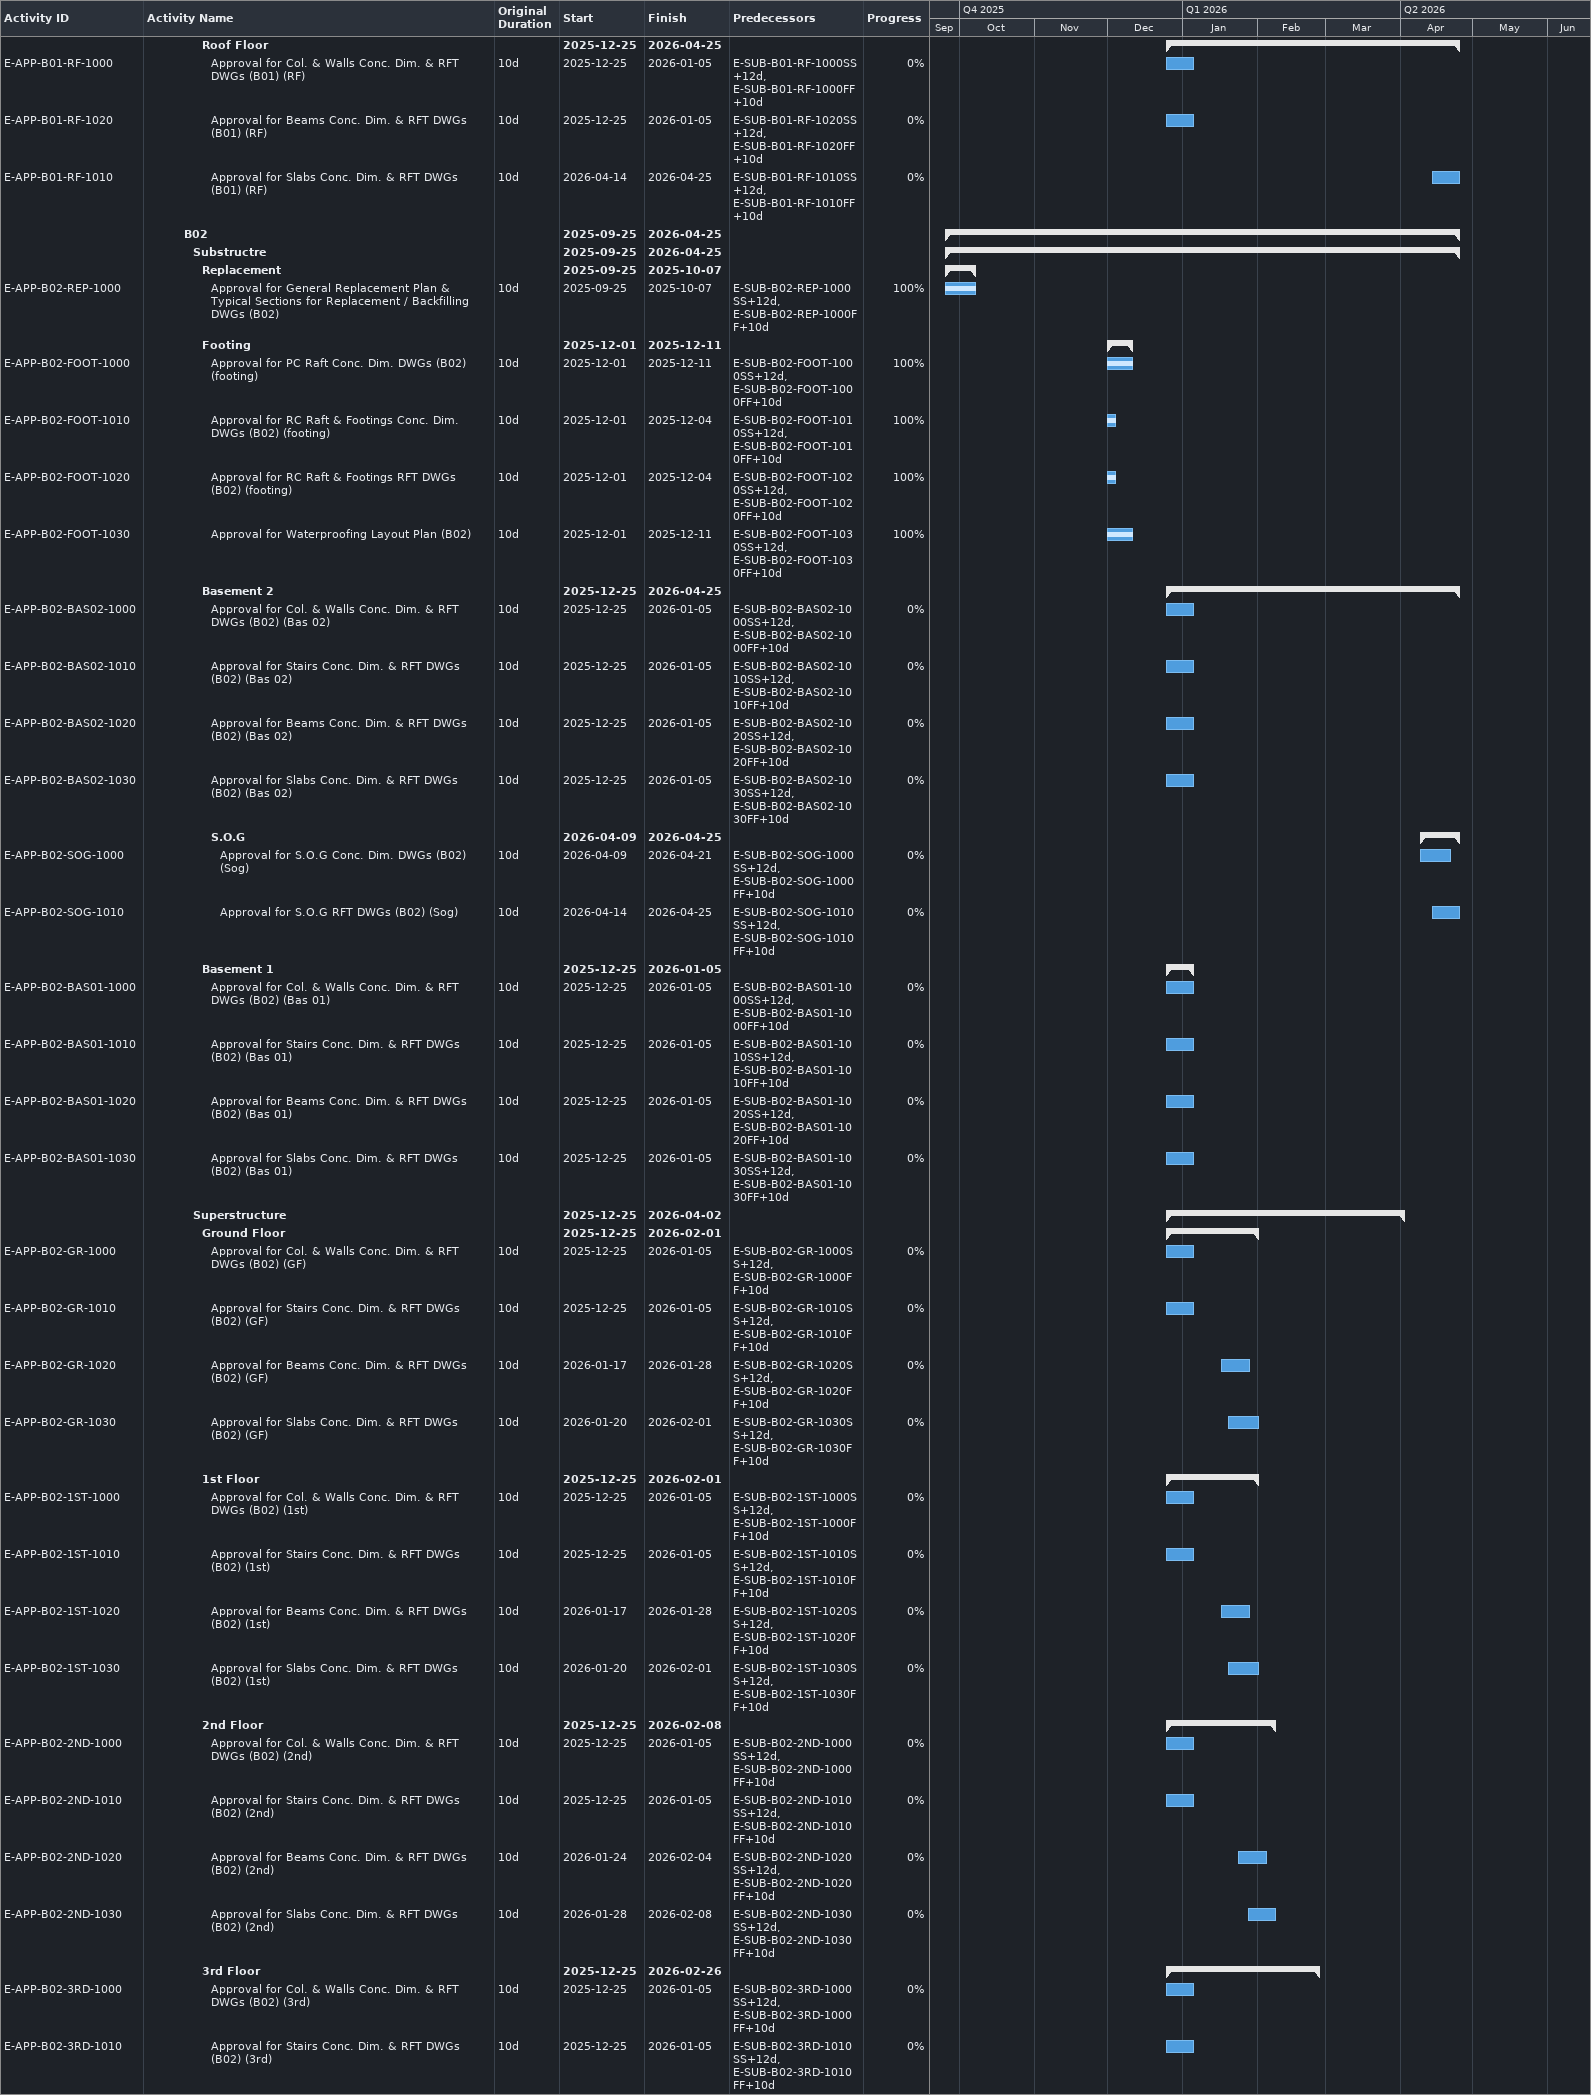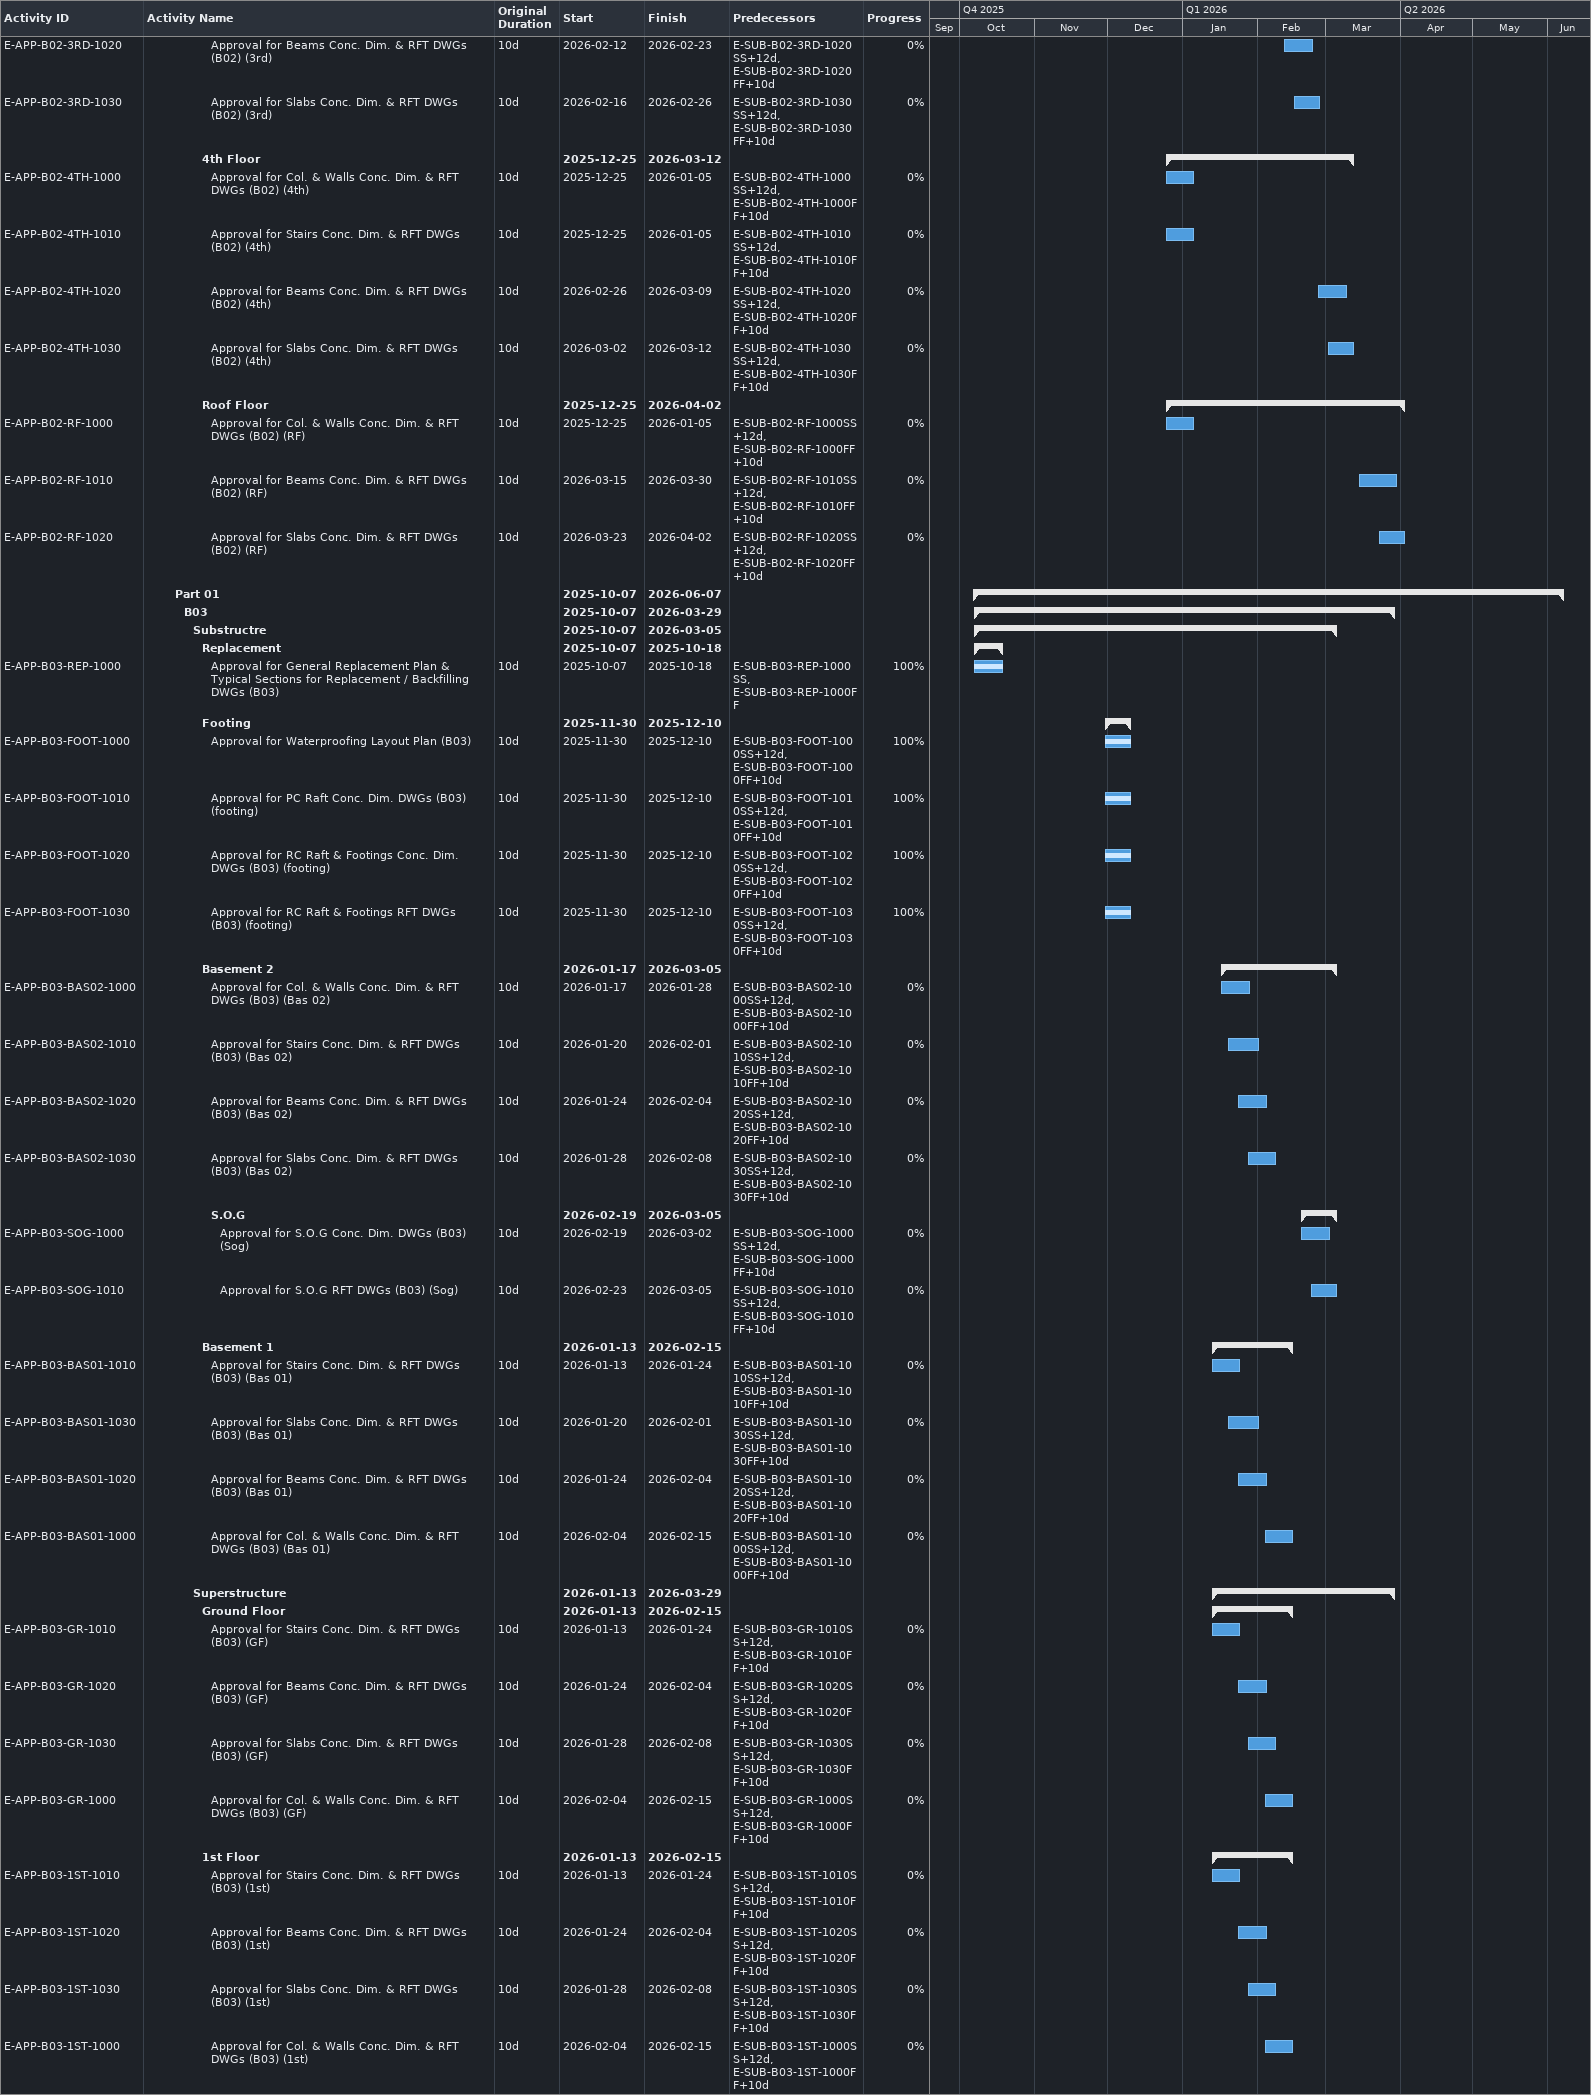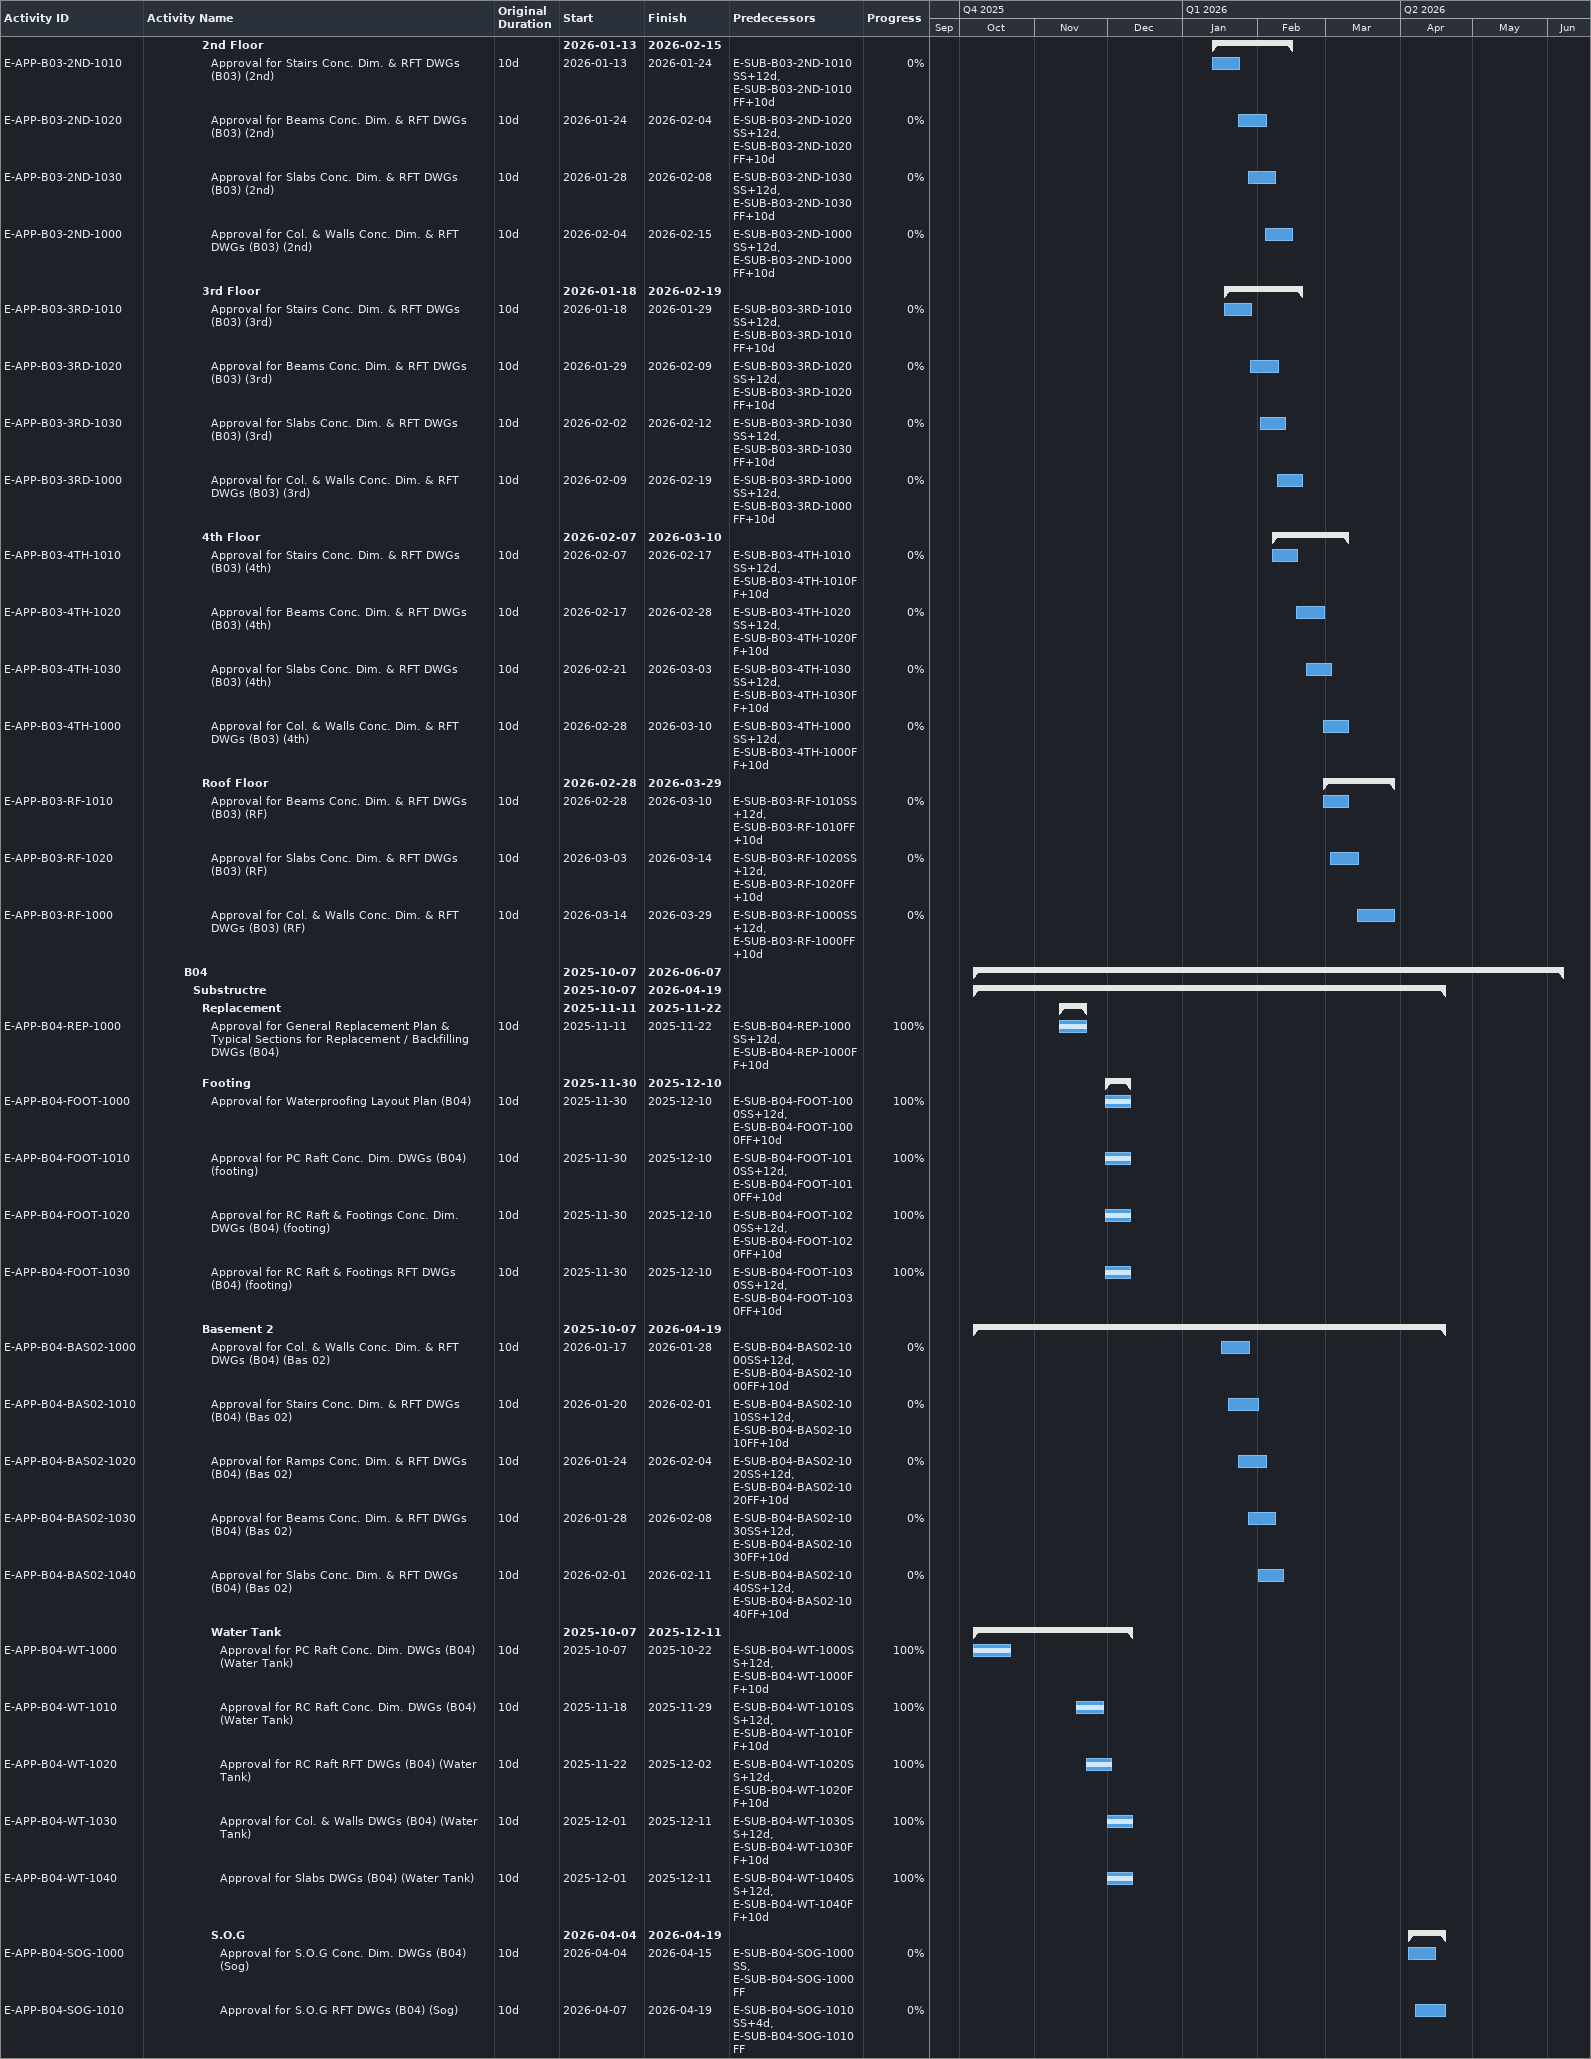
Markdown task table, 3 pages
| ID | Level | Task | Original duration | Start | Finish | Predecessors | % complete |
|---|---|---|---|---|---|---|---|
|  | 7 | **Roof Floor** |  | 2025-12-25 | 2026-04-25 |  |  |
| E-APP-B01-RF-1000 | 8 | Approval for Col. & Walls Conc. Dim. & RFT DWGs (B01) (RF) | 10d | 2025-12-25 | 2026-01-05 | E-SUB-B01-RF-1000SS+12d, E-SUB-B01-RF-1000FF+10d | 0 |
| E-APP-B01-RF-1020 | 8 | Approval for Beams Conc. Dim. & RFT DWGs (B01) (RF) | 10d | 2025-12-25 | 2026-01-05 | E-SUB-B01-RF-1020SS+12d, E-SUB-B01-RF-1020FF+10d | 0 |
| E-APP-B01-RF-1010 | 8 | Approval for Slabs Conc. Dim. & RFT DWGs (B01) (RF) | 10d | 2026-04-14 | 2026-04-25 | E-SUB-B01-RF-1010SS+12d, E-SUB-B01-RF-1010FF+10d | 0 |
|  | 5 | **B02** |  | 2025-09-25 | 2026-04-25 |  |  |
|  | 6 | **Substructre** |  | 2025-09-25 | 2026-04-25 |  |  |
|  | 7 | **Replacement** |  | 2025-09-25 | 2025-10-07 |  |  |
| E-APP-B02-REP-1000 | 8 | Approval for General Replacement Plan & Typical Sections for Replacement / Backfilling DWGs (B02) | 10d | 2025-09-25 | 2025-10-07 | E-SUB-B02-REP-1000SS+12d, E-SUB-B02-REP-1000FF+10d | 100 |
|  | 7 | **Footing** |  | 2025-12-01 | 2025-12-11 |  |  |
| E-APP-B02-FOOT-1000 | 8 | Approval for PC Raft Conc. Dim. DWGs (B02) (footing) | 10d | 2025-12-01 | 2025-12-11 | E-SUB-B02-FOOT-1000SS+12d, E-SUB-B02-FOOT-1000FF+10d | 100 |
| E-APP-B02-FOOT-1010 | 8 | Approval for RC Raft & Footings Conc. Dim. DWGs (B02) (footing) | 10d | 2025-12-01 | 2025-12-04 | E-SUB-B02-FOOT-1010SS+12d, E-SUB-B02-FOOT-1010FF+10d | 100 |
| E-APP-B02-FOOT-1020 | 8 | Approval for RC Raft & Footings RFT DWGs (B02) (footing) | 10d | 2025-12-01 | 2025-12-04 | E-SUB-B02-FOOT-1020SS+12d, E-SUB-B02-FOOT-1020FF+10d | 100 |
| E-APP-B02-FOOT-1030 | 8 | Approval for Waterproofing Layout Plan (B02) | 10d | 2025-12-01 | 2025-12-11 | E-SUB-B02-FOOT-1030SS+12d, E-SUB-B02-FOOT-1030FF+10d | 100 |
|  | 7 | **Basement 2** |  | 2025-12-25 | 2026-04-25 |  |  |
| E-APP-B02-BAS02-1000 | 8 | Approval for Col. & Walls Conc. Dim. & RFT DWGs (B02) (Bas 02) | 10d | 2025-12-25 | 2026-01-05 | E-SUB-B02-BAS02-1000SS+12d, E-SUB-B02-BAS02-1000FF+10d | 0 |
| E-APP-B02-BAS02-1010 | 8 | Approval for Stairs Conc. Dim. & RFT DWGs (B02) (Bas 02) | 10d | 2025-12-25 | 2026-01-05 | E-SUB-B02-BAS02-1010SS+12d, E-SUB-B02-BAS02-1010FF+10d | 0 |
| E-APP-B02-BAS02-1020 | 8 | Approval for Beams Conc. Dim. & RFT DWGs (B02) (Bas 02) | 10d | 2025-12-25 | 2026-01-05 | E-SUB-B02-BAS02-1020SS+12d, E-SUB-B02-BAS02-1020FF+10d | 0 |
| E-APP-B02-BAS02-1030 | 8 | Approval for Slabs Conc. Dim. & RFT DWGs (B02) (Bas 02) | 10d | 2025-12-25 | 2026-01-05 | E-SUB-B02-BAS02-1030SS+12d, E-SUB-B02-BAS02-1030FF+10d | 0 |
|  | 8 | **S.O.G** |  | 2026-04-09 | 2026-04-25 |  |  |
| E-APP-B02-SOG-1000 | 9 | Approval for S.O.G Conc. Dim. DWGs (B02) (Sog) | 10d | 2026-04-09 | 2026-04-21 | E-SUB-B02-SOG-1000SS+12d, E-SUB-B02-SOG-1000FF+10d | 0 |
| E-APP-B02-SOG-1010 | 9 | Approval for S.O.G RFT DWGs (B02) (Sog) | 10d | 2026-04-14 | 2026-04-25 | E-SUB-B02-SOG-1010SS+12d, E-SUB-B02-SOG-1010FF+10d | 0 |
|  | 7 | **Basement 1** |  | 2025-12-25 | 2026-01-05 |  |  |
| E-APP-B02-BAS01-1000 | 8 | Approval for Col. & Walls Conc. Dim. & RFT DWGs (B02) (Bas 01) | 10d | 2025-12-25 | 2026-01-05 | E-SUB-B02-BAS01-1000SS+12d, E-SUB-B02-BAS01-1000FF+10d | 0 |
| E-APP-B02-BAS01-1010 | 8 | Approval for Stairs Conc. Dim. & RFT DWGs (B02) (Bas 01) | 10d | 2025-12-25 | 2026-01-05 | E-SUB-B02-BAS01-1010SS+12d, E-SUB-B02-BAS01-1010FF+10d | 0 |
| E-APP-B02-BAS01-1020 | 8 | Approval for Beams Conc. Dim. & RFT DWGs (B02) (Bas 01) | 10d | 2025-12-25 | 2026-01-05 | E-SUB-B02-BAS01-1020SS+12d, E-SUB-B02-BAS01-1020FF+10d | 0 |
| E-APP-B02-BAS01-1030 | 8 | Approval for Slabs Conc. Dim. & RFT DWGs (B02) (Bas 01) | 10d | 2025-12-25 | 2026-01-05 | E-SUB-B02-BAS01-1030SS+12d, E-SUB-B02-BAS01-1030FF+10d | 0 |
|  | 6 | **Superstructure** |  | 2025-12-25 | 2026-04-02 |  |  |
|  | 7 | **Ground Floor** |  | 2025-12-25 | 2026-02-01 |  |  |
| E-APP-B02-GR-1000 | 8 | Approval for Col. & Walls Conc. Dim. & RFT DWGs (B02) (GF) | 10d | 2025-12-25 | 2026-01-05 | E-SUB-B02-GR-1000SS+12d, E-SUB-B02-GR-1000FF+10d | 0 |
| E-APP-B02-GR-1010 | 8 | Approval for Stairs Conc. Dim. & RFT DWGs (B02) (GF) | 10d | 2025-12-25 | 2026-01-05 | E-SUB-B02-GR-1010SS+12d, E-SUB-B02-GR-1010FF+10d | 0 |
| E-APP-B02-GR-1020 | 8 | Approval for Beams Conc. Dim. & RFT DWGs (B02) (GF) | 10d | 2026-01-17 | 2026-01-28 | E-SUB-B02-GR-1020SS+12d, E-SUB-B02-GR-1020FF+10d | 0 |
| E-APP-B02-GR-1030 | 8 | Approval for Slabs Conc. Dim. & RFT DWGs (B02) (GF) | 10d | 2026-01-20 | 2026-02-01 | E-SUB-B02-GR-1030SS+12d, E-SUB-B02-GR-1030FF+10d | 0 |
|  | 7 | **1st Floor** |  | 2025-12-25 | 2026-02-01 |  |  |
| E-APP-B02-1ST-1000 | 8 | Approval for Col. & Walls Conc. Dim. & RFT DWGs (B02) (1st) | 10d | 2025-12-25 | 2026-01-05 | E-SUB-B02-1ST-1000SS+12d, E-SUB-B02-1ST-1000FF+10d | 0 |
| E-APP-B02-1ST-1010 | 8 | Approval for Stairs Conc. Dim. & RFT DWGs (B02) (1st) | 10d | 2025-12-25 | 2026-01-05 | E-SUB-B02-1ST-1010SS+12d, E-SUB-B02-1ST-1010FF+10d | 0 |
| E-APP-B02-1ST-1020 | 8 | Approval for Beams Conc. Dim. & RFT DWGs (B02) (1st) | 10d | 2026-01-17 | 2026-01-28 | E-SUB-B02-1ST-1020SS+12d, E-SUB-B02-1ST-1020FF+10d | 0 |
| E-APP-B02-1ST-1030 | 8 | Approval for Slabs Conc. Dim. & RFT DWGs (B02) (1st) | 10d | 2026-01-20 | 2026-02-01 | E-SUB-B02-1ST-1030SS+12d, E-SUB-B02-1ST-1030FF+10d | 0 |
|  | 7 | **2nd Floor** |  | 2025-12-25 | 2026-02-08 |  |  |
| E-APP-B02-2ND-1000 | 8 | Approval for Col. & Walls Conc. Dim. & RFT DWGs (B02) (2nd) | 10d | 2025-12-25 | 2026-01-05 | E-SUB-B02-2ND-1000SS+12d, E-SUB-B02-2ND-1000FF+10d | 0 |
| E-APP-B02-2ND-1010 | 8 | Approval for Stairs Conc. Dim. & RFT DWGs (B02) (2nd) | 10d | 2025-12-25 | 2026-01-05 | E-SUB-B02-2ND-1010SS+12d, E-SUB-B02-2ND-1010FF+10d | 0 |
| E-APP-B02-2ND-1020 | 8 | Approval for Beams Conc. Dim. & RFT DWGs (B02) (2nd) | 10d | 2026-01-24 | 2026-02-04 | E-SUB-B02-2ND-1020SS+12d, E-SUB-B02-2ND-1020FF+10d | 0 |
| E-APP-B02-2ND-1030 | 8 | Approval for Slabs Conc. Dim. & RFT DWGs (B02) (2nd) | 10d | 2026-01-28 | 2026-02-08 | E-SUB-B02-2ND-1030SS+12d, E-SUB-B02-2ND-1030FF+10d | 0 |
|  | 7 | **3rd Floor** |  | 2025-12-25 | 2026-02-26 |  |  |
| E-APP-B02-3RD-1000 | 8 | Approval for Col. & Walls Conc. Dim. & RFT DWGs (B02) (3rd) | 10d | 2025-12-25 | 2026-01-05 | E-SUB-B02-3RD-1000SS+12d, E-SUB-B02-3RD-1000FF+10d | 0 |
| E-APP-B02-3RD-1010 | 8 | Approval for Stairs Conc. Dim. & RFT DWGs (B02) (3rd) | 10d | 2025-12-25 | 2026-01-05 | E-SUB-B02-3RD-1010SS+12d, E-SUB-B02-3RD-1010FF+10d | 0 |
| E-APP-B02-3RD-1020 | 8 | Approval for Beams Conc. Dim. & RFT DWGs (B02) (3rd) | 10d | 2026-02-12 | 2026-02-23 | E-SUB-B02-3RD-1020SS+12d, E-SUB-B02-3RD-1020FF+10d | 0 |
| E-APP-B02-3RD-1030 | 8 | Approval for Slabs Conc. Dim. & RFT DWGs (B02) (3rd) | 10d | 2026-02-16 | 2026-02-26 | E-SUB-B02-3RD-1030SS+12d, E-SUB-B02-3RD-1030FF+10d | 0 |
|  | 7 | **4th Floor** |  | 2025-12-25 | 2026-03-12 |  |  |
| E-APP-B02-4TH-1000 | 8 | Approval for Col. & Walls Conc. Dim. & RFT DWGs (B02) (4th) | 10d | 2025-12-25 | 2026-01-05 | E-SUB-B02-4TH-1000SS+12d, E-SUB-B02-4TH-1000FF+10d | 0 |
| E-APP-B02-4TH-1010 | 8 | Approval for Stairs Conc. Dim. & RFT DWGs (B02) (4th) | 10d | 2025-12-25 | 2026-01-05 | E-SUB-B02-4TH-1010SS+12d, E-SUB-B02-4TH-1010FF+10d | 0 |
| E-APP-B02-4TH-1020 | 8 | Approval for Beams Conc. Dim. & RFT DWGs (B02) (4th) | 10d | 2026-02-26 | 2026-03-09 | E-SUB-B02-4TH-1020SS+12d, E-SUB-B02-4TH-1020FF+10d | 0 |
| E-APP-B02-4TH-1030 | 8 | Approval for Slabs Conc. Dim. & RFT DWGs (B02) (4th) | 10d | 2026-03-02 | 2026-03-12 | E-SUB-B02-4TH-1030SS+12d, E-SUB-B02-4TH-1030FF+10d | 0 |
|  | 7 | **Roof Floor** |  | 2025-12-25 | 2026-04-02 |  |  |
| E-APP-B02-RF-1000 | 8 | Approval for Col. & Walls Conc. Dim. & RFT DWGs (B02) (RF) | 10d | 2025-12-25 | 2026-01-05 | E-SUB-B02-RF-1000SS+12d, E-SUB-B02-RF-1000FF+10d | 0 |
| E-APP-B02-RF-1010 | 8 | Approval for Beams Conc. Dim. & RFT DWGs (B02) (RF) | 10d | 2026-03-15 | 2026-03-30 | E-SUB-B02-RF-1010SS+12d, E-SUB-B02-RF-1010FF+10d | 0 |
| E-APP-B02-RF-1020 | 8 | Approval for Slabs Conc. Dim. & RFT DWGs (B02) (RF) | 10d | 2026-03-23 | 2026-04-02 | E-SUB-B02-RF-1020SS+12d, E-SUB-B02-RF-1020FF+10d | 0 |
|  | 4 | **Part 01** |  | 2025-10-07 | 2026-06-07 |  |  |
|  | 5 | **B03** |  | 2025-10-07 | 2026-03-29 |  |  |
|  | 6 | **Substructre** |  | 2025-10-07 | 2026-03-05 |  |  |
|  | 7 | **Replacement** |  | 2025-10-07 | 2025-10-18 |  |  |
| E-APP-B03-REP-1000 | 8 | Approval for General Replacement Plan & Typical Sections for Replacement / Backfilling DWGs (B03) | 10d | 2025-10-07 | 2025-10-18 | E-SUB-B03-REP-1000SS, E-SUB-B03-REP-1000FF | 100 |
|  | 7 | **Footing** |  | 2025-11-30 | 2025-12-10 |  |  |
| E-APP-B03-FOOT-1000 | 8 | Approval for Waterproofing Layout Plan (B03) | 10d | 2025-11-30 | 2025-12-10 | E-SUB-B03-FOOT-1000SS+12d, E-SUB-B03-FOOT-1000FF+10d | 100 |
| E-APP-B03-FOOT-1010 | 8 | Approval for PC Raft Conc. Dim. DWGs (B03) (footing) | 10d | 2025-11-30 | 2025-12-10 | E-SUB-B03-FOOT-1010SS+12d, E-SUB-B03-FOOT-1010FF+10d | 100 |
| E-APP-B03-FOOT-1020 | 8 | Approval for RC Raft & Footings Conc. Dim. DWGs (B03) (footing) | 10d | 2025-11-30 | 2025-12-10 | E-SUB-B03-FOOT-1020SS+12d, E-SUB-B03-FOOT-1020FF+10d | 100 |
| E-APP-B03-FOOT-1030 | 8 | Approval for RC Raft & Footings RFT DWGs (B03) (footing) | 10d | 2025-11-30 | 2025-12-10 | E-SUB-B03-FOOT-1030SS+12d, E-SUB-B03-FOOT-1030FF+10d | 100 |
|  | 7 | **Basement 2** |  | 2026-01-17 | 2026-03-05 |  |  |
| E-APP-B03-BAS02-1000 | 8 | Approval for Col. & Walls Conc. Dim. & RFT DWGs (B03) (Bas 02) | 10d | 2026-01-17 | 2026-01-28 | E-SUB-B03-BAS02-1000SS+12d, E-SUB-B03-BAS02-1000FF+10d | 0 |
| E-APP-B03-BAS02-1010 | 8 | Approval for Stairs Conc. Dim. & RFT DWGs (B03) (Bas 02) | 10d | 2026-01-20 | 2026-02-01 | E-SUB-B03-BAS02-1010SS+12d, E-SUB-B03-BAS02-1010FF+10d | 0 |
| E-APP-B03-BAS02-1020 | 8 | Approval for Beams Conc. Dim. & RFT DWGs (B03) (Bas 02) | 10d | 2026-01-24 | 2026-02-04 | E-SUB-B03-BAS02-1020SS+12d, E-SUB-B03-BAS02-1020FF+10d | 0 |
| E-APP-B03-BAS02-1030 | 8 | Approval for Slabs Conc. Dim. & RFT DWGs (B03) (Bas 02) | 10d | 2026-01-28 | 2026-02-08 | E-SUB-B03-BAS02-1030SS+12d, E-SUB-B03-BAS02-1030FF+10d | 0 |
|  | 8 | **S.O.G** |  | 2026-02-19 | 2026-03-05 |  |  |
| E-APP-B03-SOG-1000 | 9 | Approval for S.O.G Conc. Dim. DWGs (B03) (Sog) | 10d | 2026-02-19 | 2026-03-02 | E-SUB-B03-SOG-1000SS+12d, E-SUB-B03-SOG-1000FF+10d | 0 |
| E-APP-B03-SOG-1010 | 9 | Approval for S.O.G RFT DWGs (B03) (Sog) | 10d | 2026-02-23 | 2026-03-05 | E-SUB-B03-SOG-1010SS+12d, E-SUB-B03-SOG-1010FF+10d | 0 |
|  | 7 | **Basement 1** |  | 2026-01-13 | 2026-02-15 |  |  |
| E-APP-B03-BAS01-1010 | 8 | Approval for Stairs Conc. Dim. & RFT DWGs (B03) (Bas 01) | 10d | 2026-01-13 | 2026-01-24 | E-SUB-B03-BAS01-1010SS+12d, E-SUB-B03-BAS01-1010FF+10d | 0 |
| E-APP-B03-BAS01-1030 | 8 | Approval for Slabs Conc. Dim. & RFT DWGs (B03) (Bas 01) | 10d | 2026-01-20 | 2026-02-01 | E-SUB-B03-BAS01-1030SS+12d, E-SUB-B03-BAS01-1030FF+10d | 0 |
| E-APP-B03-BAS01-1020 | 8 | Approval for Beams Conc. Dim. & RFT DWGs (B03) (Bas 01) | 10d | 2026-01-24 | 2026-02-04 | E-SUB-B03-BAS01-1020SS+12d, E-SUB-B03-BAS01-1020FF+10d | 0 |
| E-APP-B03-BAS01-1000 | 8 | Approval for Col. & Walls Conc. Dim. & RFT DWGs (B03) (Bas 01) | 10d | 2026-02-04 | 2026-02-15 | E-SUB-B03-BAS01-1000SS+12d, E-SUB-B03-BAS01-1000FF+10d | 0 |
|  | 6 | **Superstructure** |  | 2026-01-13 | 2026-03-29 |  |  |
|  | 7 | **Ground Floor** |  | 2026-01-13 | 2026-02-15 |  |  |
| E-APP-B03-GR-1010 | 8 | Approval for Stairs Conc. Dim. & RFT DWGs (B03) (GF) | 10d | 2026-01-13 | 2026-01-24 | E-SUB-B03-GR-1010SS+12d, E-SUB-B03-GR-1010FF+10d | 0 |
| E-APP-B03-GR-1020 | 8 | Approval for Beams Conc. Dim. & RFT DWGs (B03) (GF) | 10d | 2026-01-24 | 2026-02-04 | E-SUB-B03-GR-1020SS+12d, E-SUB-B03-GR-1020FF+10d | 0 |
| E-APP-B03-GR-1030 | 8 | Approval for Slabs Conc. Dim. & RFT DWGs (B03) (GF) | 10d | 2026-01-28 | 2026-02-08 | E-SUB-B03-GR-1030SS+12d, E-SUB-B03-GR-1030FF+10d | 0 |
| E-APP-B03-GR-1000 | 8 | Approval for Col. & Walls Conc. Dim. & RFT DWGs (B03) (GF) | 10d | 2026-02-04 | 2026-02-15 | E-SUB-B03-GR-1000SS+12d, E-SUB-B03-GR-1000FF+10d | 0 |
|  | 7 | **1st Floor** |  | 2026-01-13 | 2026-02-15 |  |  |
| E-APP-B03-1ST-1010 | 8 | Approval for Stairs Conc. Dim. & RFT DWGs (B03) (1st) | 10d | 2026-01-13 | 2026-01-24 | E-SUB-B03-1ST-1010SS+12d, E-SUB-B03-1ST-1010FF+10d | 0 |
| E-APP-B03-1ST-1020 | 8 | Approval for Beams Conc. Dim. & RFT DWGs (B03) (1st) | 10d | 2026-01-24 | 2026-02-04 | E-SUB-B03-1ST-1020SS+12d, E-SUB-B03-1ST-1020FF+10d | 0 |
| E-APP-B03-1ST-1030 | 8 | Approval for Slabs Conc. Dim. & RFT DWGs (B03) (1st) | 10d | 2026-01-28 | 2026-02-08 | E-SUB-B03-1ST-1030SS+12d, E-SUB-B03-1ST-1030FF+10d | 0 |
| E-APP-B03-1ST-1000 | 8 | Approval for Col. & Walls Conc. Dim. & RFT DWGs (B03) (1st) | 10d | 2026-02-04 | 2026-02-15 | E-SUB-B03-1ST-1000SS+12d, E-SUB-B03-1ST-1000FF+10d | 0 |
|  | 7 | **2nd Floor** |  | 2026-01-13 | 2026-02-15 |  |  |
| E-APP-B03-2ND-1010 | 8 | Approval for Stairs Conc. Dim. & RFT DWGs (B03) (2nd) | 10d | 2026-01-13 | 2026-01-24 | E-SUB-B03-2ND-1010SS+12d, E-SUB-B03-2ND-1010FF+10d | 0 |
| E-APP-B03-2ND-1020 | 8 | Approval for Beams Conc. Dim. & RFT DWGs (B03) (2nd) | 10d | 2026-01-24 | 2026-02-04 | E-SUB-B03-2ND-1020SS+12d, E-SUB-B03-2ND-1020FF+10d | 0 |
| E-APP-B03-2ND-1030 | 8 | Approval for Slabs Conc. Dim. & RFT DWGs (B03) (2nd) | 10d | 2026-01-28 | 2026-02-08 | E-SUB-B03-2ND-1030SS+12d, E-SUB-B03-2ND-1030FF+10d | 0 |
| E-APP-B03-2ND-1000 | 8 | Approval for Col. & Walls Conc. Dim. & RFT DWGs (B03) (2nd) | 10d | 2026-02-04 | 2026-02-15 | E-SUB-B03-2ND-1000SS+12d, E-SUB-B03-2ND-1000FF+10d | 0 |
|  | 7 | **3rd Floor** |  | 2026-01-18 | 2026-02-19 |  |  |
| E-APP-B03-3RD-1010 | 8 | Approval for Stairs Conc. Dim. & RFT DWGs (B03) (3rd) | 10d | 2026-01-18 | 2026-01-29 | E-SUB-B03-3RD-1010SS+12d, E-SUB-B03-3RD-1010FF+10d | 0 |
| E-APP-B03-3RD-1020 | 8 | Approval for Beams Conc. Dim. & RFT DWGs (B03) (3rd) | 10d | 2026-01-29 | 2026-02-09 | E-SUB-B03-3RD-1020SS+12d, E-SUB-B03-3RD-1020FF+10d | 0 |
| E-APP-B03-3RD-1030 | 8 | Approval for Slabs Conc. Dim. & RFT DWGs (B03) (3rd) | 10d | 2026-02-02 | 2026-02-12 | E-SUB-B03-3RD-1030SS+12d, E-SUB-B03-3RD-1030FF+10d | 0 |
| E-APP-B03-3RD-1000 | 8 | Approval for Col. & Walls Conc. Dim. & RFT DWGs (B03) (3rd) | 10d | 2026-02-09 | 2026-02-19 | E-SUB-B03-3RD-1000SS+12d, E-SUB-B03-3RD-1000FF+10d | 0 |
|  | 7 | **4th Floor** |  | 2026-02-07 | 2026-03-10 |  |  |
| E-APP-B03-4TH-1010 | 8 | Approval for Stairs Conc. Dim. & RFT DWGs (B03) (4th) | 10d | 2026-02-07 | 2026-02-17 | E-SUB-B03-4TH-1010SS+12d, E-SUB-B03-4TH-1010FF+10d | 0 |
| E-APP-B03-4TH-1020 | 8 | Approval for Beams Conc. Dim. & RFT DWGs (B03) (4th) | 10d | 2026-02-17 | 2026-02-28 | E-SUB-B03-4TH-1020SS+12d, E-SUB-B03-4TH-1020FF+10d | 0 |
| E-APP-B03-4TH-1030 | 8 | Approval for Slabs Conc. Dim. & RFT DWGs (B03) (4th) | 10d | 2026-02-21 | 2026-03-03 | E-SUB-B03-4TH-1030SS+12d, E-SUB-B03-4TH-1030FF+10d | 0 |
| E-APP-B03-4TH-1000 | 8 | Approval for Col. & Walls Conc. Dim. & RFT DWGs (B03) (4th) | 10d | 2026-02-28 | 2026-03-10 | E-SUB-B03-4TH-1000SS+12d, E-SUB-B03-4TH-1000FF+10d | 0 |
|  | 7 | **Roof Floor** |  | 2026-02-28 | 2026-03-29 |  |  |
| E-APP-B03-RF-1010 | 8 | Approval for Beams Conc. Dim. & RFT DWGs (B03) (RF) | 10d | 2026-02-28 | 2026-03-10 | E-SUB-B03-RF-1010SS+12d, E-SUB-B03-RF-1010FF+10d | 0 |
| E-APP-B03-RF-1020 | 8 | Approval for Slabs Conc. Dim. & RFT DWGs (B03) (RF) | 10d | 2026-03-03 | 2026-03-14 | E-SUB-B03-RF-1020SS+12d, E-SUB-B03-RF-1020FF+10d | 0 |
| E-APP-B03-RF-1000 | 8 | Approval for Col. & Walls Conc. Dim. & RFT DWGs (B03) (RF) | 10d | 2026-03-14 | 2026-03-29 | E-SUB-B03-RF-1000SS+12d, E-SUB-B03-RF-1000FF+10d | 0 |
|  | 5 | **B04** |  | 2025-10-07 | 2026-06-07 |  |  |
|  | 6 | **Substructre** |  | 2025-10-07 | 2026-04-19 |  |  |
|  | 7 | **Replacement** |  | 2025-11-11 | 2025-11-22 |  |  |
| E-APP-B04-REP-1000 | 8 | Approval for General Replacement Plan & Typical Sections for Replacement / Backfilling DWGs (B04) | 10d | 2025-11-11 | 2025-11-22 | E-SUB-B04-REP-1000SS+12d, E-SUB-B04-REP-1000FF+10d | 100 |
|  | 7 | **Footing** |  | 2025-11-30 | 2025-12-10 |  |  |
| E-APP-B04-FOOT-1000 | 8 | Approval for Waterproofing Layout Plan (B04) | 10d | 2025-11-30 | 2025-12-10 | E-SUB-B04-FOOT-1000SS+12d, E-SUB-B04-FOOT-1000FF+10d | 100 |
| E-APP-B04-FOOT-1010 | 8 | Approval for PC Raft Conc. Dim. DWGs (B04) (footing) | 10d | 2025-11-30 | 2025-12-10 | E-SUB-B04-FOOT-1010SS+12d, E-SUB-B04-FOOT-1010FF+10d | 100 |
| E-APP-B04-FOOT-1020 | 8 | Approval for RC Raft & Footings Conc. Dim. DWGs (B04) (footing) | 10d | 2025-11-30 | 2025-12-10 | E-SUB-B04-FOOT-1020SS+12d, E-SUB-B04-FOOT-1020FF+10d | 100 |
| E-APP-B04-FOOT-1030 | 8 | Approval for RC Raft & Footings RFT DWGs (B04) (footing) | 10d | 2025-11-30 | 2025-12-10 | E-SUB-B04-FOOT-1030SS+12d, E-SUB-B04-FOOT-1030FF+10d | 100 |
|  | 7 | **Basement 2** |  | 2025-10-07 | 2026-04-19 |  |  |
| E-APP-B04-BAS02-1000 | 8 | Approval for Col. & Walls Conc. Dim. & RFT DWGs (B04) (Bas 02) | 10d | 2026-01-17 | 2026-01-28 | E-SUB-B04-BAS02-1000SS+12d, E-SUB-B04-BAS02-1000FF+10d | 0 |
| E-APP-B04-BAS02-1010 | 8 | Approval for Stairs Conc. Dim. & RFT DWGs (B04) (Bas 02) | 10d | 2026-01-20 | 2026-02-01 | E-SUB-B04-BAS02-1010SS+12d, E-SUB-B04-BAS02-1010FF+10d | 0 |
| E-APP-B04-BAS02-1020 | 8 | Approval for Ramps Conc. Dim. & RFT DWGs (B04) (Bas 02) | 10d | 2026-01-24 | 2026-02-04 | E-SUB-B04-BAS02-1020SS+12d, E-SUB-B04-BAS02-1020FF+10d | 0 |
| E-APP-B04-BAS02-1030 | 8 | Approval for Beams Conc. Dim. & RFT DWGs (B04) (Bas 02) | 10d | 2026-01-28 | 2026-02-08 | E-SUB-B04-BAS02-1030SS+12d, E-SUB-B04-BAS02-1030FF+10d | 0 |
| E-APP-B04-BAS02-1040 | 8 | Approval for Slabs Conc. Dim. & RFT DWGs (B04) (Bas 02) | 10d | 2026-02-01 | 2026-02-11 | E-SUB-B04-BAS02-1040SS+12d, E-SUB-B04-BAS02-1040FF+10d | 0 |
|  | 8 | **Water Tank** |  | 2025-10-07 | 2025-12-11 |  |  |
| E-APP-B04-WT-1000 | 9 | Approval for PC Raft Conc. Dim. DWGs (B04) (Water Tank) | 10d | 2025-10-07 | 2025-10-22 | E-SUB-B04-WT-1000SS+12d, E-SUB-B04-WT-1000FF+10d | 100 |
| E-APP-B04-WT-1010 | 9 | Approval for RC Raft Conc. Dim. DWGs (B04) (Water Tank) | 10d | 2025-11-18 | 2025-11-29 | E-SUB-B04-WT-1010SS+12d, E-SUB-B04-WT-1010FF+10d | 100 |
| E-APP-B04-WT-1020 | 9 | Approval for RC Raft RFT DWGs (B04) (Water Tank) | 10d | 2025-11-22 | 2025-12-02 | E-SUB-B04-WT-1020SS+12d, E-SUB-B04-WT-1020FF+10d | 100 |
| E-APP-B04-WT-1030 | 9 | Approval for Col. & Walls DWGs (B04) (Water Tank) | 10d | 2025-12-01 | 2025-12-11 | E-SUB-B04-WT-1030SS+12d, E-SUB-B04-WT-1030FF+10d | 100 |
| E-APP-B04-WT-1040 | 9 | Approval for Slabs DWGs (B04) (Water Tank) | 10d | 2025-12-01 | 2025-12-11 | E-SUB-B04-WT-1040SS+12d, E-SUB-B04-WT-1040FF+10d | 100 |
|  | 8 | **S.O.G** |  | 2026-04-04 | 2026-04-19 |  |  |
| E-APP-B04-SOG-1000 | 9 | Approval for S.O.G Conc. Dim. DWGs (B04) (Sog) | 10d | 2026-04-04 | 2026-04-15 | E-SUB-B04-SOG-1000SS, E-SUB-B04-SOG-1000FF | 0 |
| E-APP-B04-SOG-1010 | 9 | Approval for S.O.G RFT DWGs (B04) (Sog) | 10d | 2026-04-07 | 2026-04-19 | E-SUB-B04-SOG-1010SS+4d, E-SUB-B04-SOG-1010FF | 0 |
